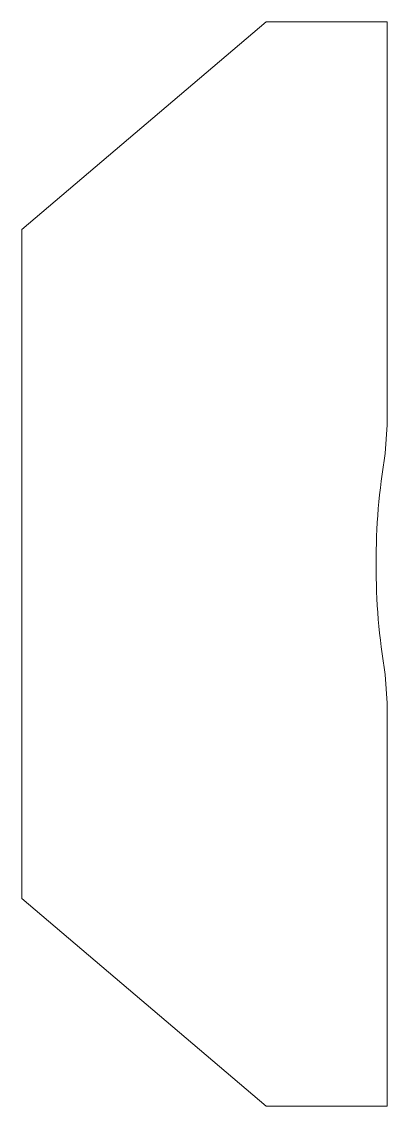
# Model space of a CAD drawing. Header units: millimetres. Extents: x -149 to 149, y -443 to 443.
import ezdxf

# ---------------------------------------------------------------- set-up
doc = ezdxf.new("R2010")
doc.units = ezdxf.units.MM

msp = doc.modelspace()

# ---------------------------------------------------------------- linework, layer by layer
at = {"color": 7, "linetype": 'Continuous', "lineweight": 15}
for p, q in [((50.37, 442.56), (-149, 273.1)), ((149, 442.56), (50.37, 442.56)), ((149, 113.6), (149, 442.56)), ((-149, 273.1), (-149, -273.1)), ((147.25, 90.12), (149, 113.6)), ((149, -113.6), (147.25, -90.12)), ((149, -442.56), (149, -113.6)), ((-149, -273.1), (50.37, -442.56)), ((50.37, -442.56), (149, -442.56))]:
    msp.add_line(p, q, dxfattribs=at)
msp.add_arc((690.83, 0), 551, 170.58666, 189.41334, dxfattribs=at)

doc.saveas('drawing.dxf')
